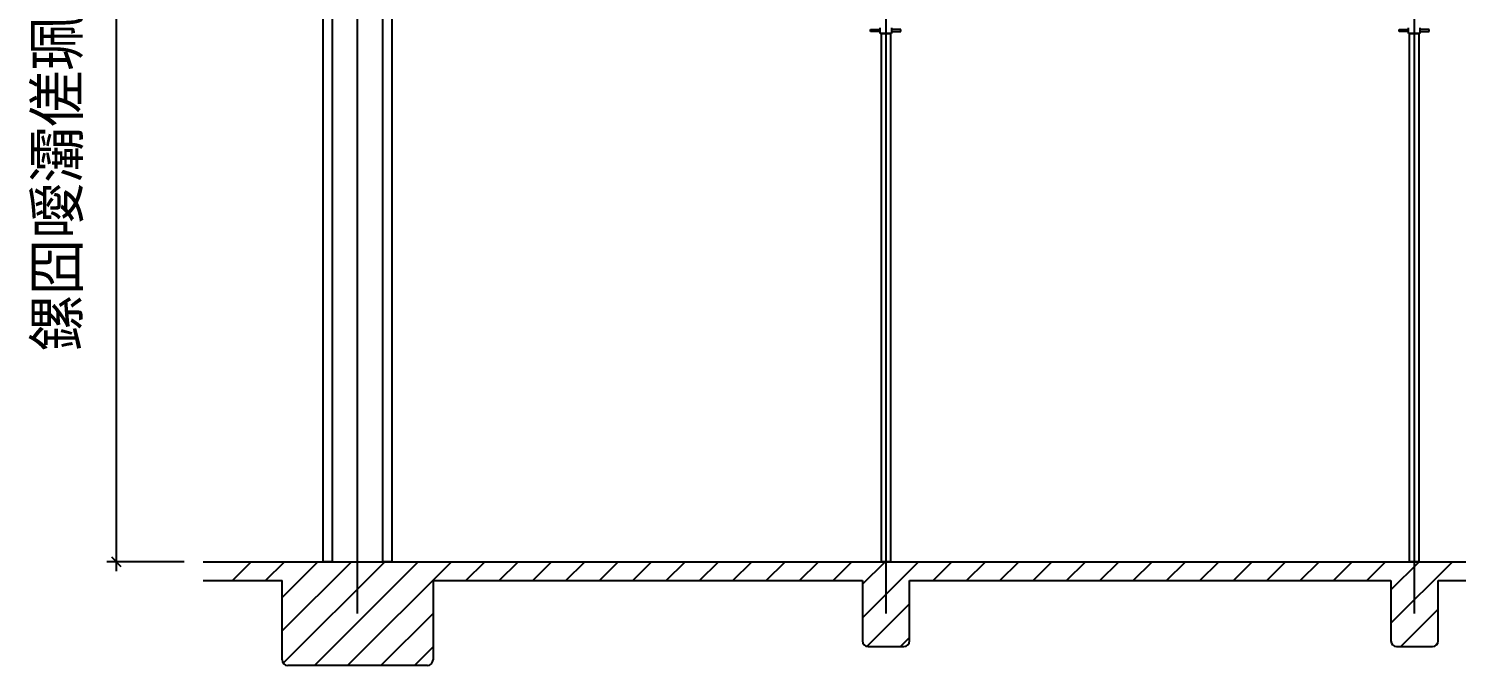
# Model space of a CAD drawing. Header units: metres. Extents: x 0 to 297, y 0 to 210.
# Drawn here: x 158 to 233.7, y 85.9 to 119.7 of the extents above; entities that cross this region are included whole.
import ezdxf

# ---------------------------------------------------------------- set-up
doc = ezdxf.new("R2010")
doc.units = ezdxf.units.M
for name, color, linetype in [(' ', 7, 'Continuous'), ('2', 7, 'Continuous'), ('3', 7, 'Continuous'), ('6', 7, 'Continuous')]:
    doc.layers.add(name, color=color, linetype=linetype)

msp = doc.modelspace()

# ---------------------------------------------------------------- linework, layer by layer
at = {"layer": ' '}
for p, q in [((175.45, 88.68), (175.45, 124.95)), ((203.45, 88.68), (203.45, 124.95)), ((231.45, 88.68), (231.45, 124.95)), ((167.27, 91.43), (272.45, 91.43)), ((167.27, 91.43), (265.45, 91.43)), ((167.27, 90.43), (171.45, 90.43)), ((171.45, 86.23), (171.45, 90.43)), ((179.45, 90.43), (202.2, 90.43)), ((179.45, 90.43), (179.45, 86.23)), ((202.2, 90.43), (202.2, 87.23)), ((204.7, 90.43), (230.2, 90.43)), ((204.7, 87.23), (204.7, 90.43)), ((230.2, 90.43), (230.2, 87.23)), ((232.7, 90.43), (255.45, 90.43)), ((232.7, 87.23), (232.7, 90.43)), ((202.5, 86.93), (204.4, 86.93)), ((230.5, 86.93), (232.4, 86.93)), ((179.15, 85.93), (171.75, 85.93))]:
    msp.add_line(p, q, dxfattribs=at)
for centre, start, end in [((202.5, 87.23), 180, 270), ((204.4, 87.23), -90, 0), ((230.5, 87.23), 180, 270), ((232.4, 87.23), -90, 0), ((171.75, 86.23), 180, 270), ((179.15, 86.23), -90, 0)]:
    msp.add_arc(centre, 0.3, start, end, dxfattribs=at)
for p, q in [((162.66, 127.93), (162.66, 90.93)), ((162.41, 91.68), (162.91, 91.18)), ((166.27, 91.43), (162.16, 91.43))]:
    msp.add_line(p, q)
at = {"layer": '2'}
for p, q in [((173.62, 91.43), (173.62, 120.3)), ((174.1, 120.3), (174.1, 91.43)), ((176.78, 91.43), (176.78, 120.3)), ((177.26, 120.3), (177.26, 91.43)), ((203.21, 91.43), (203.21, 119.43)), ((203.21, 119.43), (203.69, 119.43)), ((203.69, 119.43), (203.69, 91.43)), ((231.19, 91.43), (231.19, 119.43)), ((231.19, 119.43), (231.67, 119.43)), ((231.67, 119.43), (231.67, 91.43)), ((174.1, 91.43), (173.62, 91.43)), ((177.26, 91.43), (176.78, 91.43)), ((203.69, 91.43), (203.21, 91.43)), ((231.67, 91.43), (231.19, 91.43))]:
    msp.add_line(p, q, dxfattribs=at)
at = {"layer": '3'}
for p, q in [((202.63, 119.52), (202.63, 119.64)), ((202.63, 119.64), (203.13, 119.64)), ((203.13, 119.43), (203.13, 119.73)), ((203.73, 119.73), (203.73, 119.43)), ((204.23, 119.64), (203.73, 119.64)), ((204.23, 119.52), (204.23, 119.64)), ((230.63, 119.52), (230.63, 119.64)), ((230.63, 119.64), (231.13, 119.64)), ((231.13, 119.43), (231.13, 119.73)), ((231.73, 119.73), (231.73, 119.43)), ((232.23, 119.64), (231.73, 119.64)), ((232.23, 119.52), (232.23, 119.64)), ((203.13, 119.52), (202.63, 119.52)), ((203.73, 119.43), (203.13, 119.43)), ((203.73, 119.52), (204.23, 119.52)), ((231.13, 119.52), (230.63, 119.52)), ((231.73, 119.43), (231.13, 119.43)), ((231.73, 119.52), (232.23, 119.52))]:
    msp.add_line(p, q, dxfattribs=at)
at = {"layer": '6'}
for p, q in [((168.82, 90.43), (169.82, 91.43)), ((170.58, 90.43), (171.58, 91.43)), ((171.45, 87.76), (175.12, 91.43)), ((171.45, 89.53), (173.35, 91.43)), ((171.51, 86.05), (176.89, 91.43)), ((173.16, 85.93), (178.66, 91.43)), ((174.92, 85.93), (180.42, 91.43)), ((181.19, 90.43), (182.19, 91.43)), ((182.96, 90.43), (183.96, 91.43)), ((184.73, 90.43), (185.73, 91.43)), ((186.49, 90.43), (187.49, 91.43)), ((188.26, 90.43), (189.26, 91.43)), ((190.03, 90.43), (191.03, 91.43)), ((191.8, 90.43), (192.8, 91.43)), ((193.57, 90.43), (194.57, 91.43)), ((195.33, 90.43), (196.33, 91.43)), ((197.1, 90.43), (198.1, 91.43)), ((198.87, 90.43), (199.87, 91.43)), ((200.64, 90.43), (201.64, 91.43)), ((202.2, 88.46), (205.17, 91.43)), ((202.2, 90.23), (203.4, 91.43)), ((205.94, 90.43), (206.94, 91.43)), ((207.71, 90.43), (208.71, 91.43)), ((209.48, 90.43), (210.48, 91.43)), ((211.24, 90.43), (212.24, 91.43)), ((213.01, 90.43), (214.01, 91.43)), ((214.78, 90.43), (215.78, 91.43)), ((216.55, 90.43), (217.55, 91.43)), ((218.31, 90.43), (219.31, 91.43)), ((220.08, 90.43), (221.08, 91.43)), ((221.85, 90.43), (222.85, 91.43)), ((223.62, 90.43), (224.62, 91.43)), ((225.39, 90.43), (226.39, 91.43)), ((227.15, 90.43), (228.15, 91.43)), ((228.92, 90.43), (229.92, 91.43)), ((230.2, 88.17), (233.46, 91.43)), ((230.2, 89.94), (231.69, 91.43)), ((176.69, 85.93), (179.45, 88.69)), ((202.44, 86.94), (204.7, 89.19)), ((230.72, 86.93), (232.7, 88.91)), ((204.21, 86.93), (204.7, 87.42)), ((232.52, 86.96), (232.67, 87.11)), ((178.46, 85.93), (179.45, 86.92))]:
    msp.add_line(p, q, dxfattribs=at)

# ---------------------------------------------------------------- texts
msp.add_text('鏍囧噯灞傞珮3.6m', height=2.29, rotation=90).set_placement((160.66, 102.58))

doc.saveas('drawing.dxf')
